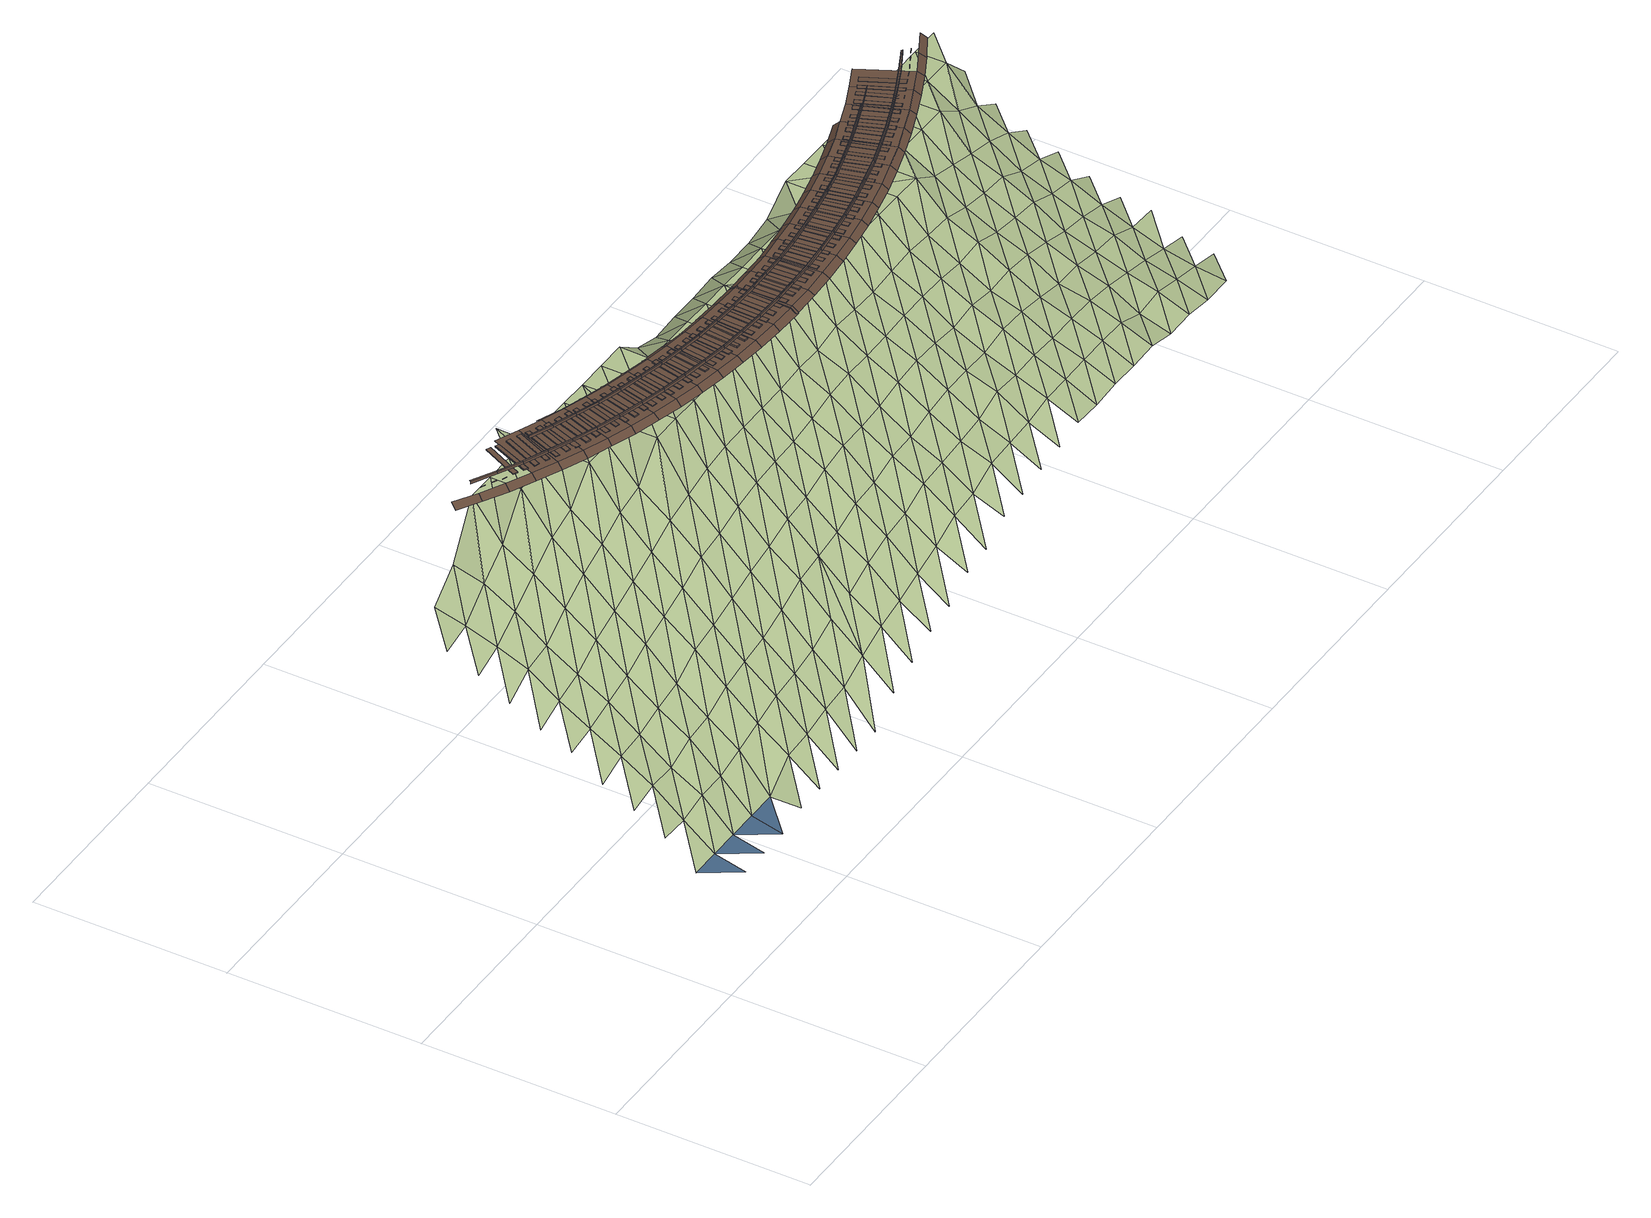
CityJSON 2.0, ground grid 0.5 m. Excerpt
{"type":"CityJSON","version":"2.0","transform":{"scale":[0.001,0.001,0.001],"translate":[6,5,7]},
"CityObjects":{
"waterbody1":{"type":"WaterBody","attributes":{"class":"1060"},"geometry":[{"type":"MultiSurface","lod":"3","boundaries":[[[0,1,2]],[[2,3,4]],[[5,4,6]],[[5,6,7]]],"semantics":{"surfaces":[{"type":"WaterGroundSurface"}],"values":[0,0,0,0]}}]},
"terrain1":{"type":"TINRelief","geometry":[{"type":"CompositeSurface","lod":"3","boundaries":[[[2,8,0]],[[9,10,8]],[[9,11,12]],[[13,8,2]],[[14,15,11]],[[13,2,4]],[[16,9,8]],[[17,18,14]],[[16,8,13]],[[19,11,9]],[[20,21,17]],[[19,9,16]],[[22,14,11]],[[23,13,4]],[[24,25,20]],[[19,22,11]],[[26,17,14]],[[23,4,5]],[[27,16,13]],[[28,29,24]],[[26,14,22]],[[30,20,17]],[[27,13,23]],[[31,19,16]],[[32,33,28]],[[30,17,26]],[[34,24,20]],[[31,16,27]],[[35,22,19]],[[36,23,5]],[[34,20,30]],[[37,28,24]],[[35,19,31]],[[38,26,22]],[[36,5,7]],[[39,27,23]],[[37,24,34]],[[40,32,28]],[[38,22,35]],[[41,30,26]],[[36,39,23]],[[42,31,27]],[[40,28,37]],[[43,7,44]],[[41,26,38]],[[45,34,30]],[[42,27,39]],[[46,35,31]],[[47,36,7]],[[45,30,41]],[[48,37,34]],[[42,46,31]],[[49,38,35]],[[47,7,43]],[[50,39,36]],[[45,48,34]],[[51,40,37]],[[49,35,46]],[[52,41,38]],[[47,50,36]],[[53,42,39]],[[51,37,48]],[[54,43,55]],[[52,38,49]],[[56,45,41]],[[53,39,50]],[[57,46,42]],[[58,47,43]],[[52,56,41]],[[48,45,59]],[[53,57,42]],[[60,49,46]],[[58,43,54]],[[61,50,47]],[[59,45,56]],[[51,48,62]],[[60,46,57]],[[63,52,49]],[[61,47,58]],[[64,53,50]],[[62,48,59]],[[65,54,66]],[[60,63,49]],[[67,56,52]],[[61,64,50]],[[68,57,53]],[[69,58,54]],[[67,52,63]],[[59,56,70]],[[68,53,64]],[[71,60,57]],[[65,69,54]],[[72,61,58]],[[70,56,67]],[[73,62,59]],[[68,71,57]],[[74,63,60]],[[69,72,58]],[[75,64,61]],[[70,73,59]],[[76,65,77]],[[74,60,71]],[[78,67,63]],[[75,61,72]],[[79,68,64]],[[80,69,65]],[[78,63,74]],[[81,70,67]],[[79,64,75]],[[82,71,68]],[[80,65,76]],[[83,72,69]],[[81,67,78]],[[79,82,68]],[[84,73,70]],[[85,74,71]],[[80,83,69]],[[86,75,72]],[[81,87,70]],[[88,76,89]],[[82,85,71]],[[78,74,90]],[[83,86,72]],[[84,70,87]],[[91,79,75]],[[92,80,76]],[[90,74,85]],[[93,81,78]],[[91,75,86]],[[94,82,79]],[[88,92,76]],[[95,83,80]],[[90,93,78]],[[87,81,96]],[[94,79,91]],[[97,85,82]],[[95,80,92]],[[98,86,83]],[[96,81,93]],[[99,88,100]],[[97,82,94]],[[90,85,101]],[[98,83,95]],[[102,91,86]],[[101,85,97]],[[88,103,92]],[[93,90,104]],[[102,86,98]],[[105,94,91]],[[106,88,99]],[[103,95,92]],[[101,104,90]],[[107,96,93]],[[103,88,106]],[[105,91,102]],[[97,94,108]],[[109,98,95]],[[107,93,104]],[[110,99,111]],[[108,94,105]],[[112,101,97]],[[109,95,103]],[[113,102,98]],[[114,106,99]],[[112,97,108]],[[109,113,98]],[[101,115,104]],[[116,105,102]],[[110,114,99]],[[117,103,106]],[[101,112,118]],[[115,107,104]],[[116,102,113]],[[108,105,119]],[[115,101,118]],[[117,106,114]],[[120,109,103]],[[121,110,122]],[[119,105,116]],[[123,112,108]],[[117,120,103]],[[124,113,109]],[[125,114,110]],[[119,123,108]],[[118,112,126]],[[124,109,120]],[[127,116,113]],[[125,110,121]],[[128,117,114]],[[126,112,123]],[[129,115,118]],[[124,127,113]],[[119,116,130]],[[125,128,114]],[[131,120,117]],[[126,129,118]],[[132,121,133]],[[130,116,127]],[[134,123,119]],[[131,117,128]],[[135,124,120]],[[136,125,121]],[[134,126,123]],[[134,119,130]],[[131,135,120]],[[137,127,124]],[[136,121,132]],[[138,128,125]],[[139,129,126]],[[137,124,135]],[[126,134,140]],[[130,127,141]],[[136,138,125]],[[142,131,128]],[[139,126,140]],[[143,132,144]],[[141,134,130]],[[141,127,137]],[[142,128,138]],[[145,135,131]],[[146,136,132]],[[134,147,140]],[[145,131,142]],[[148,137,135]],[[143,146,132]],[[147,134,141]],[[149,138,136]],[[150,139,140]],[[145,148,135]],[[141,137,151]],[[149,136,146]],[[152,142,138]],[[147,150,140]],[[143,153,154]],[[151,137,148]],[[151,147,141]],[[149,152,138]],[[155,145,142]],[[156,146,143]],[[155,142,152]],[[157,148,145]],[[156,143,154]],[[147,151,158]],[[159,149,146]],[[160,150,147]],[[157,145,155]],[[161,147,158]],[[151,148,162]],[[156,159,146]],[[163,152,149]],[[161,160,147]],[[164,154,165]],[[162,148,157]],[[166,158,151]],[[159,163,149]],[[167,155,152]],[[168,156,154]],[[166,151,162]],[[169,161,158]],[[167,152,163]],[[170,157,155]],[[168,154,164]],[[171,159,156]],[[166,169,158]],[[172,160,161]],[[167,170,155]],[[162,157,173]],[[168,171,156]],[[174,163,159]],[[172,161,169]],[[175,164,176]],[[173,166,162]],[[173,157,170]],[[171,174,159]],[[177,167,163]],[[178,168,164]],[[169,166,179]],[[174,177,163]],[[180,170,167]],[[175,178,164]],[[179,166,173]],[[181,171,168]],[[182,172,169]],[[180,167,177]],[[173,170,183]],[[178,181,168]],[[184,174,171]],[[179,182,169]],[[185,175,186]],[[180,183,170]],[[179,173,183]],[[184,171,181]],[[187,177,174]],[[188,178,175]],[[184,187,174]],[[189,180,177]],[[185,188,175]],[[179,183,190]],[[191,181,178]],[[192,182,179]],[[187,189,177]],[[193,179,190]],[[194,183,180]],[[188,191,178]],[[195,184,181]],[[193,192,179]],[[196,185,197]],[[194,180,189]],[[198,190,183]],[[191,195,181]],[[199,187,184]],[[200,188,185]],[[194,198,183]],[[201,193,190]],[[199,184,195]],[[202,189,187]],[[200,185,196]],[[203,191,188]],[[198,201,190]],[[204,192,193]],[[199,202,187]],[[205,194,189]],[[200,203,188]],[[206,195,191]],[[201,204,193]],[[207,196,208]],[[205,189,202]],[[203,206,191]],[[209,199,195]],[[194,210,198]],[[211,207,208]],[[212,200,196]],[[210,201,198]],[[210,194,205]],[[206,209,195]],[[213,202,199]],[[207,212,196]],[[214,203,200]],[[215,204,201]],[[213,199,209]],[[205,202,216]],[[214,200,212]],[[217,206,203]],[[210,215,201]],[[218,207,211]],[[213,216,202]],[[214,217,203]],[[219,209,206]],[[220,210,205]],[[218,211,221]],[[222,212,207]],[[216,220,205]],[[217,219,206]],[[223,213,209]],[[218,222,207]],[[224,214,212]],[[225,215,210]],[[219,223,209]],[[210,220,226]],[[227,216,213]],[[222,224,212]],[[228,217,214]],[[226,225,210]],[[229,218,221]],[[227,213,223]],[[220,216,230]],[[228,214,224]],[[231,219,217]],[[232,229,221]],[[226,220,230]],[[233,222,218]],[[230,216,227]],[[228,231,217]],[[234,223,219]],[[233,218,229]],[[235,224,222]],[[236,225,226]],[[231,234,219]],[[237,227,223]],[[226,230,236]],[[233,235,222]],[[238,228,224]],[[239,229,232]],[[234,237,223]],[[230,227,240]],[[235,238,224]],[[241,231,228]],[[242,239,232]],[[243,233,229]],[[240,227,237]],[[238,241,228]],[[244,236,230]],[[245,234,231]],[[239,243,229]],[[246,235,233]],[[240,244,230]],[[245,231,241]],[[247,237,234]],[[246,233,243]],[[248,238,235]],[[247,240,237]],[[249,239,242]],[[236,244,250]],[[245,247,234]],[[246,248,235]],[[251,241,238]],[[249,242,252]],[[253,243,239]],[[244,240,254]],[[240,247,255]],[[248,251,238]],[[256,245,241]],[[249,253,239]],[[257,246,243]],[[254,240,255]],[[258,250,244]],[[251,256,241]],[[259,247,245]],[[253,257,243]],[[260,248,246]],[[254,258,244]],[[261,249,252]],[[259,245,256]],[[262,255,247]],[[260,246,257]],[[263,251,248]],[[264,261,252]],[[265,253,249]],[[259,262,247]],[[266,254,255]],[[260,263,248]],[[267,256,251]],[[265,249,261]],[[268,257,253]],[[262,266,255]],[[269,258,254]],[[263,267,251]],[[270,259,256]],[[265,268,253]],[[271,260,257]],[[254,266,269]],[[272,261,264]],[[267,270,256]],[[273,262,259]],[[268,271,257]],[[274,263,260]],[[275,272,264]],[[276,265,261]],[[273,259,270]],[[277,266,262]],[[274,260,271]],[[278,267,263]],[[272,276,261]],[[279,268,265]],[[273,277,262]],[[269,266,280]],[[274,278,263]],[[281,270,267]],[[279,265,276]],[[282,271,268]],[[277,280,266]],[[283,272,275]],[[278,281,267]],[[284,273,270]],[[279,282,268]],[[285,274,271]],[[286,283,275]],[[287,276,272]],[[284,270,281]],[[288,277,273]],[[282,285,271]],[[289,278,274]],[[283,287,272]],[[290,279,276]],[[288,273,284]],[[280,277,291]],[[289,274,285]],[[292,281,278]],[[287,290,276]],[[293,282,279]],[[288,291,277]],[[294,283,286]],[[289,292,278]],[[284,281,295]],[[293,279,290]],[[296,285,282]],[[297,287,283]],[[292,295,281]],[[298,288,284]],[[293,296,282]],[[299,289,285]],[[300,290,287]],[[295,298,284]],[[301,291,288]],[[296,299,285]],[[302,292,289]],[[303,293,290]],[[298,301,288]],[[302,289,299]],[[304,295,292]],[[305,296,293]],[[302,304,292]],[[306,298,295]],[[307,299,296]],[[306,295,304]],[[301,298,308]],[[309,302,299]],[[306,308,298]],[[310,304,302]],[[306,304,311]],[[312,308,306]]]}]},
"railway1":{"type":"Railway","attributes":{"function":"1855"},"geometry":[{"type":"MultiSurface","lod":"3","boundaries":[[[313,314,315,316]],[[317,318,314,313]],[[319,320,321,322]],[[323,324,325,326]],[[327,328,329,330]],[[328,331,332,329]],[[333,334,335,336]],[[337,338,318,317]],[[339,340,341,342]],[[343,344,328,327]],[[344,345,331,328]],[[345,346,347,331]],[[348,349,350,351]],[[352,353,338,337]],[[340,339,354,355]],[[356,342,341,357]],[[340,355,357,341]],[[358,359,360,361]],[[362,348,351,363]],[[349,348,362,364]],[[363,351,350,365]],[[349,364,365,350]],[[366,367,344,343]],[[367,368,345,344]],[[368,369,346,345]],[[370,371,372,373]],[[374,358,361,375]],[[375,361,360,376]],[[359,358,374,377]],[[359,377,376,360]],[[353,378,379,338]],[[380,381,382,383]],[[384,385,353,352]],[[386,370,373,387]],[[387,373,372,388]],[[371,370,386,389]],[[371,389,388,372]],[[390,391,392,393]],[[394,380,383,395]],[[396,397,367,366]],[[397,398,368,367]],[[398,399,369,368]],[[395,383,382,400]],[[381,380,394,401]],[[381,401,400,382]],[[402,403,404,405]],[[385,406,378,353]],[[407,390,393,408]],[[408,393,392,409]],[[391,390,407,410]],[[411,412,385,384]],[[391,410,409,392]],[[413,414,415,416]],[[417,418,419,420]],[[414,421,422,415]],[[423,402,405,424]],[[421,425,426,422]],[[424,405,404,427]],[[403,402,423,428]],[[403,428,427,404]],[[429,430,397,396]],[[430,431,398,397]],[[431,432,399,398]],[[410,407,408,409]],[[433,434,435,436]],[[437,417,420,438]],[[438,420,419,439]],[[418,417,437,440]],[[412,441,406,385]],[[418,440,439,419]],[[428,423,424,427]],[[442,443,412,411]],[[444,445,446,447]],[[448,433,436,449]],[[450,451,414,413]],[[451,452,421,414]],[[434,433,448,453]],[[449,436,435,454]],[[452,455,425,421]],[[434,453,454,435]],[[440,437,438,439]],[[456,457,458,459]],[[460,444,447,461]],[[462,463,430,429]],[[463,464,431,430]],[[464,465,432,431]],[[461,447,446,466]],[[445,444,460,467]],[[445,467,466,446]],[[441,468,469,406]],[[453,448,449,454]],[[443,470,441,412]],[[471,472,473,474]],[[475,456,459,476]],[[476,459,458,477]],[[457,456,475,478]],[[457,478,477,458]],[[479,480,443,442]],[[467,460,461,466]],[[481,482,451,450]],[[482,483,452,451]],[[483,484,455,452]],[[485,471,474,486]],[[487,488,489,490]],[[486,474,473,491]],[[472,471,485,492]],[[472,492,491,473]],[[493,494,463,462]],[[478,475,476,477]],[[494,495,464,463]],[[495,496,465,464]],[[470,497,468,441]],[[498,487,490,499]],[[500,501,502,503]],[[488,487,498,504]],[[499,490,489,505]],[[480,506,470,443]],[[492,485,486,491]],[[488,504,505,489]],[[507,508,482,481]],[[508,509,483,482]],[[510,511,480,479]],[[509,512,484,483]],[[513,514,515,516]],[[517,500,503,518]],[[518,503,502,519]],[[501,500,517,520]],[[504,498,499,505]],[[501,520,519,502]],[[521,522,494,493]],[[523,513,516,524]],[[506,525,497,470]],[[522,526,495,494]],[[526,527,496,495]],[[528,529,530,531]],[[524,516,515,532]],[[514,513,523,533]],[[514,533,532,515]],[[520,517,518,519]],[[511,534,506,480]],[[535,528,531,536]],[[537,538,539,540]],[[529,528,535,541]],[[536,531,530,542]],[[533,523,524,532]],[[543,544,508,507]],[[544,545,509,508]],[[529,541,542,530]],[[545,546,512,509]],[[547,548,511,510]],[[549,537,540,550]],[[538,537,549,551]],[[550,540,539,552]],[[553,554,555,556]],[[534,557,525,506]],[[541,535,536,542]],[[538,551,552,539]],[[558,559,522,521]],[[559,560,526,522]],[[560,561,527,526]],[[562,553,556,563]],[[548,564,534,511]],[[551,549,550,552]],[[563,556,555,565]],[[554,553,562,566]],[[567,568,569,570]],[[554,566,565,555]],[[571,572,544,543]],[[572,573,545,544]],[[573,574,546,545]],[[575,567,570,576]],[[577,578,548,547]],[[566,562,563,565]],[[579,580,581,582]],[[568,567,575,583]],[[576,570,569,584]],[[568,583,584,569]],[[564,585,557,534]],[[586,579,582,587]],[[588,589,559,558]],[[589,590,560,559]],[[590,591,561,560]],[[580,579,586,592]],[[587,582,581,593]],[[583,575,576,584]],[[594,595,596,597]],[[580,592,593,581]],[[578,598,564,548]],[[599,594,597,600]],[[592,586,587,593]],[[601,602,572,571]],[[602,603,573,572]],[[603,604,574,573]],[[595,594,599,605]],[[600,597,596,606]],[[607,608,609,610]],[[595,605,606,596]],[[611,612,578,577]],[[598,613,585,564]],[[614,607,610,615]],[[605,599,600,606]],[[608,607,614,616]],[[615,610,609,617]],[[618,619,620,621]],[[608,616,617,609]],[[622,623,589,588]],[[623,624,590,589]],[[624,625,591,590]],[[612,626,598,578]],[[627,618,621,628]],[[616,614,615,617]],[[628,621,620,629]],[[619,618,627,630]],[[631,632,633,634]],[[619,630,629,620]],[[635,636,602,601]],[[636,637,603,602]],[[637,638,604,603]],[[639,631,634,640]],[[630,627,628,629]],[[632,631,639,641]],[[640,634,633,642]],[[626,643,613,598]],[[644,645,612,611]],[[632,641,642,633]],[[646,647,648,649]],[[641,639,640,642]],[[650,651,623,622]],[[651,652,624,623]],[[653,646,649,654]],[[652,655,625,624]],[[647,646,653,656]],[[654,649,648,657]],[[647,656,657,648]],[[645,658,626,612]],[[659,660,661,662]],[[663,664,636,635]],[[664,665,637,636]],[[665,666,638,637]],[[656,653,654,657]],[[667,659,662,668]],[[660,659,667,669]],[[668,662,661,670]],[[660,669,670,661]],[[671,672,673,674]],[[658,675,643,626]],[[676,677,645,644]],[[678,671,674,679]],[[669,667,668,670]],[[679,674,673,680]],[[672,671,678,681]],[[672,681,680,673]],[[682,683,651,650]],[[683,684,652,651]],[[684,685,655,652]],[[686,687,688,689]],[[677,690,658,645]],[[681,678,679,680]],[[691,686,689,692]],[[687,686,691,693]],[[692,689,688,694]],[[695,696,664,663]],[[696,697,665,664]],[[697,698,666,665]],[[687,693,694,688]],[[699,700,701,702]],[[690,703,675,658]],[[693,691,692,694]],[[704,699,702,705]],[[700,699,704,706]],[[705,702,701,707]],[[700,706,707,701]],[[708,709,677,676]],[[710,711,712,713]],[[706,704,705,707]],[[714,710,713,715]],[[716,717,683,682]],[[717,718,684,683]],[[718,719,685,684]],[[711,710,714,720]],[[715,713,712,721]],[[711,720,721,712]],[[709,722,690,677]],[[723,724,725,726]],[[727,728,729,730]],[[720,714,715,721]],[[731,732,696,695]],[[732,733,697,696]],[[733,734,698,697]],[[735,723,726,736]],[[737,738,739,740]],[[738,741,742,739]],[[736,726,725,743]],[[724,723,735,744]],[[741,745,746,742]],[[722,747,703,690]],[[724,744,743,725]],[[748,749,750,751]],[[752,753,730,729]],[[728,754,752,729]],[[755,748,751,756]],[[747,722,709,708]],[[744,735,736,743]],[[757,758,759,760]],[[758,761,762,759]],[[761,763,764,762]],[[749,748,755,765]],[[756,751,750,766]],[[767,768,728,727]],[[749,765,766,750]],[[754,769,753,752]],[[770,771,772,773]],[[774,775,738,737]],[[765,755,756,766]],[[775,776,741,738]],[[776,777,745,741]],[[778,770,773,779]],[[768,780,754,728]],[[771,770,778,781]],[[779,773,772,782]],[[783,784,758,757]],[[784,785,761,758]],[[785,786,763,761]],[[771,781,782,772]],[[787,788,789,790]],[[781,778,779,782]],[[791,787,790,792]],[[780,793,769,754]],[[788,787,791,794]],[[792,790,789,795]],[[788,794,795,789]],[[794,791,792,795]],[[796,797,798,799]],[[800,801,768,767]],[[802,796,799,803]],[[804,805,775,774]],[[805,806,776,775]],[[797,796,802,807]],[[803,799,798,808]],[[806,809,777,776]],[[797,807,808,798]],[[801,810,780,768]],[[807,802,803,808]],[[811,812,784,783]],[[812,813,785,784]],[[813,814,786,785]],[[815,816,817,818]],[[819,815,818,820]],[[810,821,793,780]],[[820,818,817,822]],[[816,815,819,823]],[[816,823,822,817]],[[823,819,820,822]],[[824,825,826,827]],[[828,824,827,829]],[[825,824,828,830]],[[829,827,826,831]],[[825,830,831,826]],[[832,833,801,800]],[[830,828,829,831]],[[834,835,805,804]],[[835,836,806,805]],[[836,837,809,806]],[[838,839,840,841]],[[833,842,810,801]],[[843,838,841,844]],[[845,846,812,811]],[[846,847,813,812]],[[847,848,814,813]],[[844,841,840,849]],[[839,838,843,850]],[[839,850,849,840]],[[842,851,821,810]],[[850,843,844,849]],[[852,853,854,855]],[[856,852,855,857]],[[853,852,856,858]],[[857,855,854,859]],[[853,858,859,854]],[[858,856,857,859]],[[860,861,862,863]],[[864,865,833,832]],[[866,860,863,867]],[[868,869,835,834]],[[869,870,836,835]],[[870,871,837,836]],[[861,860,866,872]],[[867,863,862,873]],[[861,872,873,862]],[[865,874,842,833]],[[872,866,867,873]],[[875,876,846,845]],[[876,877,847,846]],[[877,878,848,847]],[[874,879,851,842]],[[880,881,882,883]],[[884,880,883,885]],[[885,883,882,886]],[[881,880,884,887]],[[881,887,886,882]],[[887,884,885,886]],[[888,889,890,891]],[[892,888,891,893]],[[893,891,890,894]],[[889,888,892,895]],[[889,895,894,890]],[[895,892,893,894]],[[896,897,865,864]],[[898,899,869,868]],[[899,900,870,869]],[[900,901,871,870]],[[897,902,874,865]],[[903,904,876,875]],[[904,905,877,876]],[[905,906,878,877]],[[907,908,909,910]],[[911,907,910,912]],[[908,907,911,913]],[[912,910,909,914]],[[902,915,879,874]],[[908,913,914,909]],[[913,911,912,914]],[[916,917,918,919]],[[917,920,921,918]],[[920,917,916,922]],[[919,918,921,923]],[[922,916,919,923]],[[920,922,923,921]],[[924,925,926,927]],[[928,929,897,896]],[[925,930,931,926]],[[932,933,899,898]],[[933,934,900,899]],[[934,935,901,900]],[[930,925,924,936]],[[927,926,931,937]],[[938,939,904,903]],[[929,940,902,897]],[[939,941,905,904]],[[941,942,906,905]],[[936,924,927,937]],[[930,936,937,931]],[[940,943,915,902]],[[944,945,946,947]],[[945,948,949,946]],[[948,945,944,950]],[[947,946,949,951]],[[950,944,947,951]],[[948,950,951,949]],[[952,953,954,955]],[[953,956,957,954]],[[955,954,957,958]],[[956,953,952,959]],[[959,952,955,958]],[[956,959,958,957]],[[960,961,933,932]],[[962,963,929,928]],[[961,964,934,933]],[[964,965,935,934]],[[966,967,939,938]],[[968,969,942,941]],[[967,968,941,939]],[[963,970,940,929]],[[970,971,943,940]],[[972,973,974,975]],[[973,976,977,974]],[[976,973,972,978]],[[975,974,977,979]],[[978,972,975,979]],[[976,978,979,977]],[[980,981,982,983]],[[981,984,985,982]],[[983,982,985,986]],[[984,981,980,987]],[[987,980,983,986]],[[984,987,986,985]],[[988,989,990,991]],[[992,993,961,960]],[[993,994,964,961]],[[994,995,965,964]],[[996,997,963,962]],[[998,999,967,966]],[[999,1000,968,967]],[[1000,1001,969,968]],[[989,1002,1003,990]],[[997,1004,970,963]],[[991,990,1003,1005]],[[1002,989,988,1006]],[[1004,1007,971,970]],[[1006,988,991,1005]],[[1002,1006,1005,1003]],[[1008,1009,1010,1011]],[[1012,1008,1011,1013]],[[1011,1010,1014,1013]],[[1015,1009,1008,1012]],[[1009,1015,1014,1010]],[[1015,1012,1013,1014]],[[1016,1017,1018,1019]],[[1020,1016,1019,1021]],[[1022,1017,1016,1020]],[[1019,1018,1023,1021]],[[1017,1022,1023,1018]],[[1022,1020,1021,1023]],[[1024,1025,999,998]],[[1025,1026,1000,999]],[[1027,1028,995,994]],[[1026,1029,1001,1000]],[[1030,1027,994,993]],[[1031,1030,993,992]],[[1032,1033,1007,1004]],[[1034,1032,1004,997]],[[1035,1034,997,996]],[[1036,1037,1038,1039]],[[1040,1036,1039,1041]],[[1042,1037,1036,1040]],[[1039,1038,1043,1041]],[[1037,1042,1043,1038]],[[1042,1040,1041,1043]],[[1044,1045,1046,1047]],[[1048,1044,1047,1049]],[[1050,1045,1044,1048]],[[1047,1046,1051,1049]],[[1045,1050,1051,1046]],[[1050,1048,1049,1051]],[[1052,1053,1025,1024]],[[1053,1054,1026,1025]],[[1054,1055,1029,1026]],[[1056,1057,1033,1032]],[[1058,1059,1028,1027]],[[1060,1058,1027,1030]],[[1061,1060,1030,1031]],[[1062,1063,1064,1065]],[[1066,1056,1032,1034]],[[1067,1066,1034,1035]],[[1068,1062,1065,1069]],[[1065,1064,1070,1069]],[[1071,1063,1062,1068]],[[1063,1071,1070,1064]],[[1071,1068,1069,1070]],[[1072,1073,1074,1075]],[[1076,1072,1075,1077]],[[1075,1074,1078,1077]],[[1079,1073,1072,1076]],[[1073,1079,1078,1074]],[[1079,1076,1077,1078]],[[1080,1081,1082,1083]],[[1084,1080,1083,1085]],[[1086,1081,1080,1084]],[[1083,1082,1087,1085]],[[1088,1089,1055,1054]],[[1090,1088,1054,1053]],[[1091,1090,1053,1052]],[[1081,1086,1087,1082]],[[1086,1084,1085,1087]],[[1092,1093,1060,1061]],[[1093,1094,1058,1060]],[[1094,1095,1059,1058]],[[1096,1097,1056,1066]],[[1098,1096,1066,1067]],[[1099,1100,1101,1102]],[[1103,1100,1099,1104]],[[1102,1101,1105,1106]],[[1100,1103,1105,1101]],[[1103,1104,1106,1105]],[[1107,1108,1109,1110]],[[1110,1109,1111,1112]],[[1113,1108,1107,1114]],[[1113,1114,1112,1111]],[[1108,1113,1111,1109]],[[1115,1116,1090,1091]],[[1117,1118,1093,1092]],[[1119,1120,1097,1096]],[[1118,1121,1094,1093]],[[1121,1122,1095,1094]],[[1123,1124,1125,1126]],[[1126,1125,1127,1128]],[[1129,1124,1123,1130]],[[1131,1119,1096,1098]],[[1124,1129,1127,1125]],[[1129,1130,1128,1127]],[[1132,1133,1134,1135]],[[1135,1134,1136,1137]],[[1138,1133,1132,1139]],[[1138,1139,1137,1136]],[[1133,1138,1136,1134]],[[1140,1141,1142,1143]],[[1144,1141,1140,1145]],[[1143,1142,1146,1147]],[[1148,1149,1120,1119]],[[1150,1151,1122,1121]],[[1152,1150,1121,1118]],[[1153,1152,1118,1117]],[[1141,1144,1146,1142]],[[1154,1148,1119,1131]],[[1155,1156,1157,1158]],[[1159,1160,1161,1162]],[[1163,1164,1151,1150]],[[1165,1163,1150,1152]],[[1166,1165,1152,1153]],[[1167,1168,1148,1154]],[[1169,1170,1171,1172]],[[1173,1174,1175,1176]],[[1177,1178,1168,1167]]]}]}
},
"vertices":[
[320,280,998],[400,200,979],[400,280,998],[480,200,979],[480,280,998],[560,280,998],[560,200,979],[640,280,998],
[400,360,1060],[400,440,1125],[320,360,1064],[400,520,1176],[320,440,1109],[480,360,1077],[400,600,1221],[320,520,1151],[480,440,1122],[400,680,1268],[320,600,1208],[480,520,1182],[400,760,1324],[320,680,1240],[480,600,1242],[560,360,1076],[400,840,1356],[320,760,1282],[480,680,1289],[560,440,1150],[400,920,1382],[320,840,1329],[480,760,1337],[560,520,1204],[400,1000,1403],[320,920,1364],[480,840,1400],[560,600,1263],[640,360,1096],[480,920,1446],[560,680,1330],[640,440,1157],[480,1000,1468],[560,760,1388],[640,520,1218],[720,280,1060],[640,200,998],[560,840,1452],[640,600,1298],[720,360,1118],[560,920,1503],[640,680,1358],[720,440,1189],[560,1000,1608],[640,760,1430],[720,520,1260],[800,280,1066],[720,200,998],[640,840,1500],[720,600,1321],[800,360,1140],[640,920,1606],[720,680,1387],[800,440,1205],[640,1000,1606],[720,760,1461],[800,520,1275],[880,280,1083],[800,200,998],[720,840,1526],[800,600,1348],[880,360,1150],[720,920,1605],[800,680,1417],[880,440,1217],[720,1000,1606],[800,760,1496],[880,520,1297],[960,280,1090],[880,200,998],[800,840,1603],[880,600,1381],[960,360,1164],[800,920,1603],[880,680,1452],[960,440,1242],[800,1080,1605],[880,760,1513],[960,520,1319],[800,1000,1603],[1040,280,1125],[960,200,998],[880,840,1602],[960,600,1394],[1040,360,1196],[880,920,1602],[960,680,1471],[1040,440,1275],[880,1000,1603],[960,760,1599],[1040,520,1336],[1120,280,1154],[1040,200,1053],[960,840,1599],[1040,600,1416],[1120,440,1287],[960,920,1601],[1040,680,1490],[1120,360,1214],[960,1000,1601],[1040,760,1599],[1120,520,1359],[1200,280,1173],[1120,200,1086],[1040,840,1599],[1120,600,1430],[1200,360,1246],[1040,1000,1599],[1120,680,1499],[1200,440,1301],[1040,920,1599],[1120,760,1596],[1200,520,1367],[1280,280,1195],[1200,200,1119],[1120,840,1598],[1200,600,1435],[1280,360,1268],[1120,920,1598],[1200,680,1500],[1280,440,1327],[1120,1000,1598],[1200,760,1596],[1280,520,1391],[1360,280,1218],[1280,200,1135],[1200,840,1596],[1280,600,1438],[1360,360,1278],[1280,680,1500],[1360,440,1333],[1200,1000,1598],[1200,920,1596],[1280,760,1593],[1360,520,1404],[1440,280,1250],[1360,200,1178],[1360,600,1449],[1440,360,1308],[1280,920,1595],[1360,680,1500],[1440,440,1353],[1280,1000,1542],[1360,760,1593],[1440,520,1404],[1440,200,1189],[1519,280,1260],[1440,600,1462],[1519,360,1314],[1440,680,1505],[1360,840,1593],[1519,440,1356],[1360,1000,1519],[1360,920,1593],[1440,760,1590],[1519,520,1409],[1599,280,1292],[1519,200,1228],[1440,840,1590],[1519,600,1468],[1599,360,1321],[1440,920,1590],[1519,680,1503],[1599,440,1371],[1440,1000,1523],[1519,760,1590],[1599,520,1423],[1679,280,1295],[1599,200,1237],[1599,600,1465],[1679,360,1330],[1519,920,1590],[1599,680,1516],[1679,440,1381],[1519,1000,1521],[1599,760,1587],[1679,520,1430],[1759,280,1300],[1679,200,1253],[1679,600,1467],[1759,360,1353],[1679,680,1509],[1599,840,1587],[1759,440,1381],[1599,1000,1526],[1599,920,1587],[1679,760,1587],[1759,520,1426],[1839,280,1314],[1759,200,1263],[1679,840,1587],[1759,600,1471],[1839,360,1346],[1679,920,1586],[1759,680,1505],[1839,440,1378],[1679,1000,1515],[1759,760,1585],[1839,520,1416],[1919,280,1313],[1839,200,1278],[1839,600,1471],[1759,920,1585],[1919,200,1273],[1919,360,1349],[1839,680,1510],[1919,440,1390],[1759,1000,1515],[1839,760,1583],[1919,520,1425],[1999,280,1314],[1919,600,1468],[1839,840,1583],[1999,200,1279],[1999,360,1343],[1919,680,1513],[1999,440,1385],[1839,1000,1529],[1839,920,1583],[1919,760,1582],[1999,520,1413],[2080,280,1314],[1919,840,1582],[1999,600,1458],[2080,200,1276],[2080,360,1343],[1999,680,1505],[2080,440,1372],[1919,1000,1582],[1999,760,1580],[2080,520,1416],[2160,280,1311],[1999,840,1580],[2080,600,1462],[2160,200,1278],[2160,360,1340],[1999,920,1580],[2080,680,1500],[2160,440,1356],[2080,760,1579],[2160,520,1406],[2240,280,1282],[1999,1000,1580],[2160,600,1438],[2240,200,1259],[2240,360,1329],[2080,920,1577],[2080,840,1579],[2160,680,1476],[2240,440,1355],[2080,1000,1577],[2160,760,1531],[2240,520,1388],[2320,280,1291],[2160,840,1577],[2240,600,1425],[2320,200,1259],[2320,360,1313],[2160,920,1577],[2240,680,1462],[2320,440,1340],[2160,1000,1576],[2240,760,1510],[2320,520,1365],[2400,280,1272],[2240,840,1576],[2320,600,1414],[2400,200,1247],[2400,360,1294],[2240,920,1576],[2320,680,1454],[2400,440,1333],[2240,1000,1574],[2320,760,1487],[2400,520,1352],[2480,280,1256],[2320,840,1574],[2400,600,1385],[2480,200,1247],[2480,360,1273],[2320,920,1574],[2400,680,1417],[2480,440,1301],[2320,1000,1573],[2400,760,1468],[2480,520,1333],[2560,280,1237],[2400,840,1523],[2480,600,1369],[2560,360,1253],[2400,920,1573],[2480,680,1397],[2560,440,1295],[2400,1000,1571],[2480,760,1439],[2560,520,1300],[2480,840,1483],[2560,600,1327],[2480,920,1571],[2560,680,1365],[2480,1000,1571],[2560,760,1393],[2560,840,1436],[2560,920,1494],[2560,1000,1570],
[554,970,1609],[563,984,1619],[503,1017,1622],[495,1003,1609],[618,937,1606],[624,952,1619],[586,992,1618],[597,987,1618],[597,987,1619],[586,992,1619],[612,979,1618],[623,973,1619],[623,973,1621],[612,979,1619],[642,983,1621],[642,983,1627],[581,1015,1628],[581,1015,1622],[644,987,1627],[583,1019,1628],[637,966,1616],[647,961,1617],[647,961,1619],[637,966,1618],[682,907,1606],[689,922,1617],[663,954,1617],[674,949,1617],[674,949,1619],[663,954,1619],[705,954,1619],[705,954,1625],[707,958,1625],[707,958,1619],[644,987,1621],[688,942,1617],[698,937,1617],[698,937,1619],[688,942,1619],[748,879,1603],[753,894,1616],[708,1051,1618],[720,1046,1618],[708,1051,1619],[720,1046,1619],[714,930,1615],[727,925,1616],[726,925,1618],[714,930,1617],[730,1041,1616],[730,1041,1618],[740,1036,1616],[740,1036,1618],[769,927,1618],[769,927,1624],[771,931,1624],[769,931,1618],[743,918,1616],[753,914,1616],[753,914,1618],[743,918,1618],[758,1029,1616],[758,1029,1618],[769,1025,1618],[769,1025,1616],[809,1027,1615],[748,1053,1616],[768,908,1614],[778,903,1614],[778,903,1616],[768,908,1616],[814,853,1602],[820,868,1614],[785,1018,1617],[785,1018,1619],[796,1013,1619],[796,1013,1617],[796,897,1614],[807,893,1615],[807,893,1617],[796,897,1616],[807,1009,1615],[807,1009,1617],[833,902,1617],[833,902,1622],[835,906,1622],[835,906,1617],[817,1004,1617],[817,1004,1615],[820,887,1612],[833,883,1612],[833,883,1614],[820,887,1614],[870,1004,1612],[833,998,1615],[833,998,1617],[846,994,1617],[846,994,1615],[881,830,1601],[887,845,1612],[855,966,1617],[855,966,1622],[793,990,1624],[793,990,1618],[849,877,1612],[861,873,1612],[861,873,1615],[849,877,1615],[857,970,1622],[794,994,1624],[855,989,1612],[855,989,1615],[857,970,1617],[794,994,1618],[868,985,1615],[868,985,1612],[899,879,1615],[899,879,1621],[900,883,1621],[900,883,1615],[877,868,1612],[889,864,1614],[889,864,1616],[877,868,1615],[884,979,1612],[884,979,1615],[896,975,1616],[896,975,1614],[932,982,1612],[948,809,1599],[954,824,1611],[903,859,1611],[915,855,1611],[915,855,1612],[903,859,1612],[912,970,1614],[912,970,1616],[919,944,1616],[919,944,1622],[919,948,1622],[924,966,1614],[924,966,1616],[919,948,1616],[932,850,1612],[942,847,1612],[942,847,1614],[932,850,1614],[935,962,1612],[935,962,1614],[964,859,1614],[964,859,1619],[967,863,1619],[966,863,1614],[945,959,1614],[945,959,1612],[935,997,1599],[874,1019,1601],[993,963,1611],[958,842,1609],[969,839,1609],[969,839,1612],[958,842,1612],[963,954,1612],[963,954,1614],[974,950,1615],[974,950,1612],[1018,790,1598],[1022,806,1609],[983,924,1614],[983,924,1619],[983,928,1619],[983,928,1614],[986,946,1609],[986,946,1612],[986,834,1609],[998,831,1609],[998,831,1612],[986,834,1612],[996,943,1612],[996,943,1609],[1031,841,1612],[1031,841,1619],[1033,845,1619],[1033,845,1612],[998,978,1598],[1014,939,1611],[1014,939,1612],[1015,827,1611],[1027,824,1611],[1027,824,1612],[1015,827,1612],[1025,936,1611],[1025,936,1612],[1057,946,1609],[1048,907,1612],[1048,907,1619],[1049,911,1619],[1086,774,1596],[1091,790,1608],[1049,911,1612],[1041,820,1609],[1053,817,1609],[1053,817,1611],[1041,820,1611],[1043,931,1611],[1043,931,1612],[1054,928,1614],[1054,928,1612],[1099,825,1611],[1099,825,1617],[1066,925,1609],[1066,925,1611],[1060,961,1596],[1101,829,1617],[1101,829,1611],[1070,813,1609],[1082,811,1609],[1082,811,1611],[1070,813,1611],[1078,922,1611],[1078,922,1609],[1121,931,1608],[1095,918,1609],[1095,918,1612],[1097,807,1606],[1108,805,1606],[1108,805,1609],[1097,807,1609],[1105,916,1609],[1105,916,1612],[1113,892,1612],[1113,892,1618],[1114,896,1618],[1114,896,1612],[1156,760,1595],[1160,776,1606],[1118,913,1606],[1118,913,1609],[1130,911,1608],[1130,911,1609],[1126,801,1608],[1137,799,1608],[1137,799,1609],[1126,801,1609],[1124,946,1596],[1168,812,1609],[1168,812,1616],[1169,816,1616],[1169,816,1609],[1147,907,1608],[1147,907,1609],[1185,918,1606],[1159,905,1609],[1159,905,1608],[1155,796,1608],[1166,793,1608],[1166,793,1609],[1155,796,1609],[1178,879,1609],[1179,879,1616],[1179,883,1616],[1179,883,1609],[1176,902,1609],[1176,902,1611],[1227,749,1593],[1230,765,1605],[1182,791,1606],[1194,789,1606],[1194,789,1608],[1182,791,1608],[1188,899,1609],[1188,899,1611],[1188,934,1593],[1198,898,1606],[1198,898,1608],[1236,801,1609],[1236,801,1615],[1237,805,1615],[1237,805,1609],[1211,896,1606],[1211,896,1609],[1211,786,1606],[1223,784,1606],[1223,784,1609],[1211,786,1609],[1249,908,1605],[1227,893,1606],[1227,893,1609],[1245,868,1609],[1245,868,1615],[1245,872,1615],[1245,872,1609],[1240,891,1606],[1240,891,1609],[1239,782,1605],[1251,781,1605],[1251,781,1606],[1239,782,1606],[1298,740,1592],[1300,756,1603],[1252,923,1593],[1252,889,1605],[1252,889,1606],[1264,888,1605],[1264,888,1606],[1268,778,1605],[1280,777,1605],[1280,777,1606],[1268,778,1606],[1304,792,1606],[1304,792,1612],[1306,796,1612],[1304,796,1606],[1315,899,1603],[1281,886,1605],[1281,886,1606],[1293,884,1608],[1293,884,1606],[1294,775,1603],[1307,774,1603],[1307,774,1605],[1294,775,1605],[1310,860,1606],[1310,860,1612],[1312,864,1612],[1310,864,1606],[1304,882,1603],[1304,882,1605],[1317,881,1603],[1317,881,1605],[1317,915,1590],[1368,734,1590],[1370,750,1602],[1325,772,1603],[1336,771,1603],[1336,771,1606],[1325,772,1606],[1374,786,1606],[1374,786,1612],[1374,790,1612],[1333,880,1603],[1333,880,1606],[1374,790,1606],[1346,879,1603],[1346,879,1606],[1381,893,1602],[1354,769,1603],[1365,768,1603],[1365,768,1606],[1354,769,1606],[1378,854,1606],[1378,854,1612],[1378,858,1612],[1378,858,1606],[1364,877,1603],[1364,877,1606],[1376,876,1605],[1376,876,1606],[1381,767,1602],[1394,767,1602],[1394,767,1603],[1381,767,1603],[1381,909,1590],[1440,730,1589],[1441,746,1601],[1387,875,1602],[1387,875,1603],[1399,874,1603],[1399,874,1602],[1442,782,1605],[1442,782,1611],[1444,786,1611],[1442,786,1605],[1410,766,1603],[1423,765,1603],[1423,765,1605],[1410,766,1605],[1445,890,1601],[1416,874,1603],[1416,874,1605],[1429,873,1603],[1429,873,1605],[1445,850,1605],[1445,850,1611],[1445,854,1611],[1445,854,1605],[1439,764,1599],[1451,764,1601],[1451,764,1603],[1439,764,1602],[1445,906,1589],[1441,872,1601],[1441,872,1603],[1453,872,1601],[1453,872,1603],[1519,729,1587],[1519,745,1599],[1467,763,1601],[1480,763,1601],[1480,763,1603],[1467,763,1603],[1470,871,1601],[1470,871,1603],[1525,781,1603],[1525,781,1609],[1525,785,1609],[1525,785,1603],[1482,871,1601],[1482,871,1603],[1522,889,1599],[1498,763,1602],[1509,763,1602],[1509,763,1603],[1498,763,1603],[1519,729,1590],[1519,745,1602],[1512,745,1602],[1511,729,1590],[1527,849,1603],[1527,849,1609],[1527,853,1609],[1527,853,1603],[1499,871,1602],[1499,871,1603],[1517,781,1603],[1517,781,1609],[1512,781,1609],[1512,781,1603],[1517,785,1609],[1512,785,1609],[1512,871,1603],[1512,871,1602],[1517,785,1603],[1512,785,1603],[1522,905,1587],[1521,763,1599],[1533,763,1599],[1533,763,1602],[1521,763,1601],[1514,889,1599],[1515,905,1587],[1519,889,1599],[1519,871,1599],[1519,871,1601],[1517,849,1603],[1517,849,1609],[1512,849,1609],[1512,849,1603],[1517,853,1609],[1514,853,1609],[1517,853,1603],[1512,853,1603],[1531,871,1599],[1531,871,1602],[1591,730,1589],[1589,746,1599],[1519,905,1587],[1551,763,1599],[1563,763,1599],[1563,763,1602],[1551,763,1602],[1586,782,1603],[1586,782,1609],[1586,786,1609],[1586,786,1603],[1549,871,1599],[1549,871,1602],[1585,890,1598],[1560,871,1599],[1560,871,1602],[1583,850,1603],[1583,850,1609],[1583,854,1609],[1583,854,1603],[1578,763,1599],[1589,764,1599],[1589,764,1602],[1578,763,1602],[1573,871,1599],[1573,871,1602],[1583,906,1586],[1585,872,1599],[1585,872,1602],[1608,765,1598],[1620,766,1599],[1620,766,1601],[1608,765,1599],[1662,734,1587],[1660,750,1599],[1602,873,1598],[1602,873,1599],[1655,785,1601],[1655,785,1606],[1655,790,1606],[1614,873,1599],[1614,873,1601],[1655,789,1601],[1650,893,1596],[1650,853,1601],[1650,853,1606],[1650,857,1606],[1650,857,1601],[1637,766,1599],[1650,767,1599],[1650,767,1601],[1637,766,1601],[1631,874,1599],[1631,874,1601],[1649,909,1583],[1644,875,1601],[1644,875,1599],[1665,768,1596],[1676,769,1596],[1676,769,1599],[1665,768,1599],[1656,876,1596],[1656,876,1599],[1668,877,1596],[1668,877,1599],[1732,740,1586],[1730,756,1598],[1724,791,1599],[1724,792,1606],[1724,796,1606],[1724,795,1599],[1695,771,1598],[1706,772,1598],[1706,772,1599],[1694,771,1599],[1716,899,1596],[1685,878,1596],[1685,878,1599],[1717,859,1599],[1717,859,1606],[1717,863,1606],[1717,863,1599],[1697,879,1599],[1697,879,1598],[1714,915,1583],[1722,773,1596],[1733,774,1598],[1733,774,1599],[1722,773,1599],[1708,880,1596],[1708,880,1599],[1721,882,1596],[1721,882,1599],[1751,777,1596],[1762,778,1596],[1762,778,1598],[1751,777,1598],[1803,749,1585],[1801,765,1596],[1738,884,1596],[1738,884,1598],[1793,800,1599],[1793,800,1605],[1791,804,1605],[1791,804,1599],[1749,885,1596],[1749,885,1598],[1781,907,1593],[1783,867,1599],[1784,867,1605],[1783,871,1605],[1783,871,1599],[1778,923,1582],[1781,780,1596],[1793,782,1596],[1793,782,1599],[1781,780,1599],[1768,887,1596],[1767,887,1598],[1778,889,1599],[1778,889,1596],[1807,784,1593],[1820,786,1595],[1820,786,1596],[1807,784,1596],[1791,891,1593],[1791,891,1596],[1803,893,1596],[1803,893,1593],[1873,760,1583],[1871,776,1595],[1861,811,1596],[1861,811,1603],[1861,815,1603],[1861,815,1596],[1845,918,1593],[1849,878,1596],[1849,878,1603],[1849,882,1603],[1849,882,1596],[1836,789,1595],[1849,791,1595],[1849,791,1596],[1836,789,1596],[1820,895,1595],[1820,895,1596],[1832,897,1595],[1832,897,1596],[1842,933,1580],[1844,899,1593],[1864,793,1595],[1864,793,1596],[1844,899,1596],[1876,795,1595],[1876,795,1596],[1855,901,1595],[1855,901,1596],[1873,905,1593],[1893,799,1593],[1893,799,1595],[1873,905,1595],[1942,774,1582],[1940,789,1593],[1905,801,1593],[1905,801,1596],[1929,824,1596],[1929,824,1602],[1929,828,1602],[1929,828,1596],[1884,907,1593],[1884,907,1595],[1915,890,1596],[1915,891,1602],[1910,930,1592],[1915,894,1602],[1913,894,1596],[1906,946,1580],[1896,909,1593],[1919,803,1593],[1919,803,1595],[1896,909,1595],[1932,806,1593],[1932,806,1596],[1908,911,1593],[1908,911,1595],[1925,915,1590],[1948,810,1592],[1948,810,1593],[1925,915,1593],[1961,813,1592],[1961,813,1593],[1937,918,1593],[1937,918,1592],[1996,840,1595],[1996,840,1601],[2012,790,1580],[2009,805,1593],[1996,844,1601],[1996,843,1595],[1980,905,1595],[1980,906,1599],[1980,909,1599],[1979,909,1593],[1974,945,1590],[1970,960,1579],[1954,922,1592],[1977,817,1592],[1977,817,1593],[1954,922,1593],[1990,819,1593],[1990,819,1595],[1964,925,1592],[1964,925,1593],[1977,927,1590],[2005,823,1590],[2005,823,1592],[1977,927,1592],[2015,826,1590],[2015,826,1593],[1988,930,1592],[1988,930,1590],[2005,935,1590],[2032,831,1590],[2032,831,1593],[2005,935,1592],[2064,857,1593],[2064,857,1599],[2063,861,1599],[2063,861,1593],[2080,808,1580],[2076,824,1592],[2044,923,1593],[2044,923,1599],[2044,927,1599],[2044,927,1593],[2044,834,1590],[2044,834,1593],[2037,962,1590],[2016,938,1593],[2016,938,1590],[2031,977,1577],[2028,941,1590],[2060,837,1590],[2060,837,1593],[2028,941,1592],[2039,944,1590],[2039,944,1592],[2071,841,1593],[2071,841,1590],[2057,949,1589],[2087,846,1589],[2087,846,1590],[2057,949,1590],[2067,953,1589],[2067,953,1590],[2099,850,1590],[2099,850,1592],[2108,942,1592],[2108,942,1598],[2108,946,1598],[2128,882,1598],[2128,882,1592],[2108,946,1592],[2130,878,1598],[2130,878,1592],[2099,981,1589],[2093,996,1576],[2144,844,1590],[2148,829,1579],[2085,958,1589],[2117,855,1590],[2117,855,1592],[2085,958,1590],[2096,962,1590],[2096,962,1592],[2128,858,1590],[2128,858,1592],[2108,965,1587],[2143,863,1587],[2143,863,1590],[2108,965,1589],[2118,969,1587],[2118,969,1589],[2153,867,1587],[2153,867,1590],[2172,964,1590],[2172,964,1596],[2170,968,1596],[2170,968,1590],[2162,1003,1587],[2156,1018,1574],[2194,904,1596],[2194,904,1590],[2195,900,1596],[2195,900,1590],[2135,975,1587],[2170,873,1587],[2170,873,1590],[2135,975,1590],[2211,868,1589],[2215,852,1577],[2147,979,1587],[2147,979,1590],[2182,877,1590],[2182,877,1589],[2157,982,1587],[2196,881,1587],[2196,881,1590],[2157,982,1590],[2169,987,1587],[2169,987,1590],[2208,886,1590],[2208,886,1589],[2185,993,1586],[2224,892,1587],[2224,892,1589],[2185,993,1587],[2196,997,1586],[2196,997,1587],[2236,896,1587],[2236,896,1589],[2233,992,1595],[2233,992,1589],[2234,988,1595],[2234,988,1589],[2259,925,1590],[2259,925,1596],[2259,929,1596],[2259,929,1590],[2276,893,1587],[2223,1026,1586],[2282,878,1576],[2212,1003,1587],[2252,903,1587],[2252,903,1589],[2212,1003,1589],[2262,907,1587],[2224,1008,1587],[2262,907,1590],[2224,1008,1589],[2236,1012,1585],[2278,913,1585],[2278,913,1587],[2234,1012,1587],[2288,918,1587],[2246,1017,1587],[2288,918,1586],[2246,1017,1585],[2295,1014,1587],[2297,1014,1593],[2323,952,1587],[2323,952,1593],[2342,921,1587],[2282,1052,1585],[2323,956,1593],[2321,956,1587],[2262,1024,1585],[2304,924,1586],[2304,924,1587],[2262,1024,1587],[2316,929,1587],[2273,1029,1587],[2316,929,1586],[2273,1029,1585],[2348,906,1574],[2285,1033,1585],[2330,935,1586],[2330,935,1587],[2285,1033,1587],[2340,940,1587],[2294,1038,1587],[2340,940,1586],[2295,1038,1585],[2310,1045,1583],[2356,948,1583],[2356,948,1586],[2310,1045,1585],[2368,953,1585],[2321,1051,1583],[2368,953,1587],[2321,1051,1586],[2406,950,1585],[2342,1080,1583],[2384,985,1593],[2384,985,1587],[2387,981,1593],[2387,981,1587],[2413,936,1573],[2381,959,1583],[2393,964,1585],[2393,964,1587],[2381,959,1586],[2409,972,1583],[2419,978,1583],[2419,978,1585],[2409,972,1585],[2446,1016,1592],[2446,1016,1586],[2448,1013,1592],[2448,1013,1586],[2476,968,1571],[2468,983,1583],[2435,986,1583],[2445,991,1583],[2445,991,1586],[2435,986,1585],[2458,998,1583],[2470,1004,1583],[2470,1004,1586],[2458,998,1585],[2538,1003,1571],[2531,1017,1583]
]}
